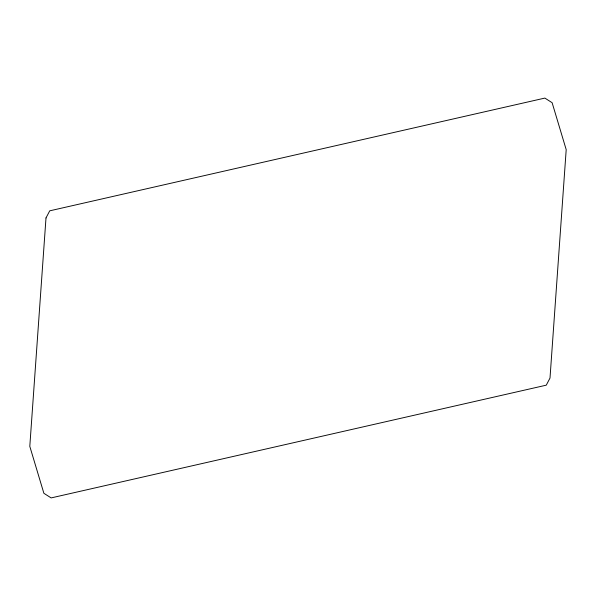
<?xml version="1.0" encoding="UTF-8"?>
<svg xmlns="http://www.w3.org/2000/svg" width="596" height="596" viewBox="0 0 596 596"><rect width="100%" height="100%" fill="white"/><g stroke="black" fill="none" stroke-linecap="round" stroke-linejoin="round"><path stroke-width="0.89" d="M45.996 217.95L29.8 446.359L43.88 493.294L51.137 497.913L546.271 385.172L550.004 378.05L566.2 149.641L552.12 102.706L544.863 98.087L49.729 210.828L45.996 217.95"/></g></svg>
